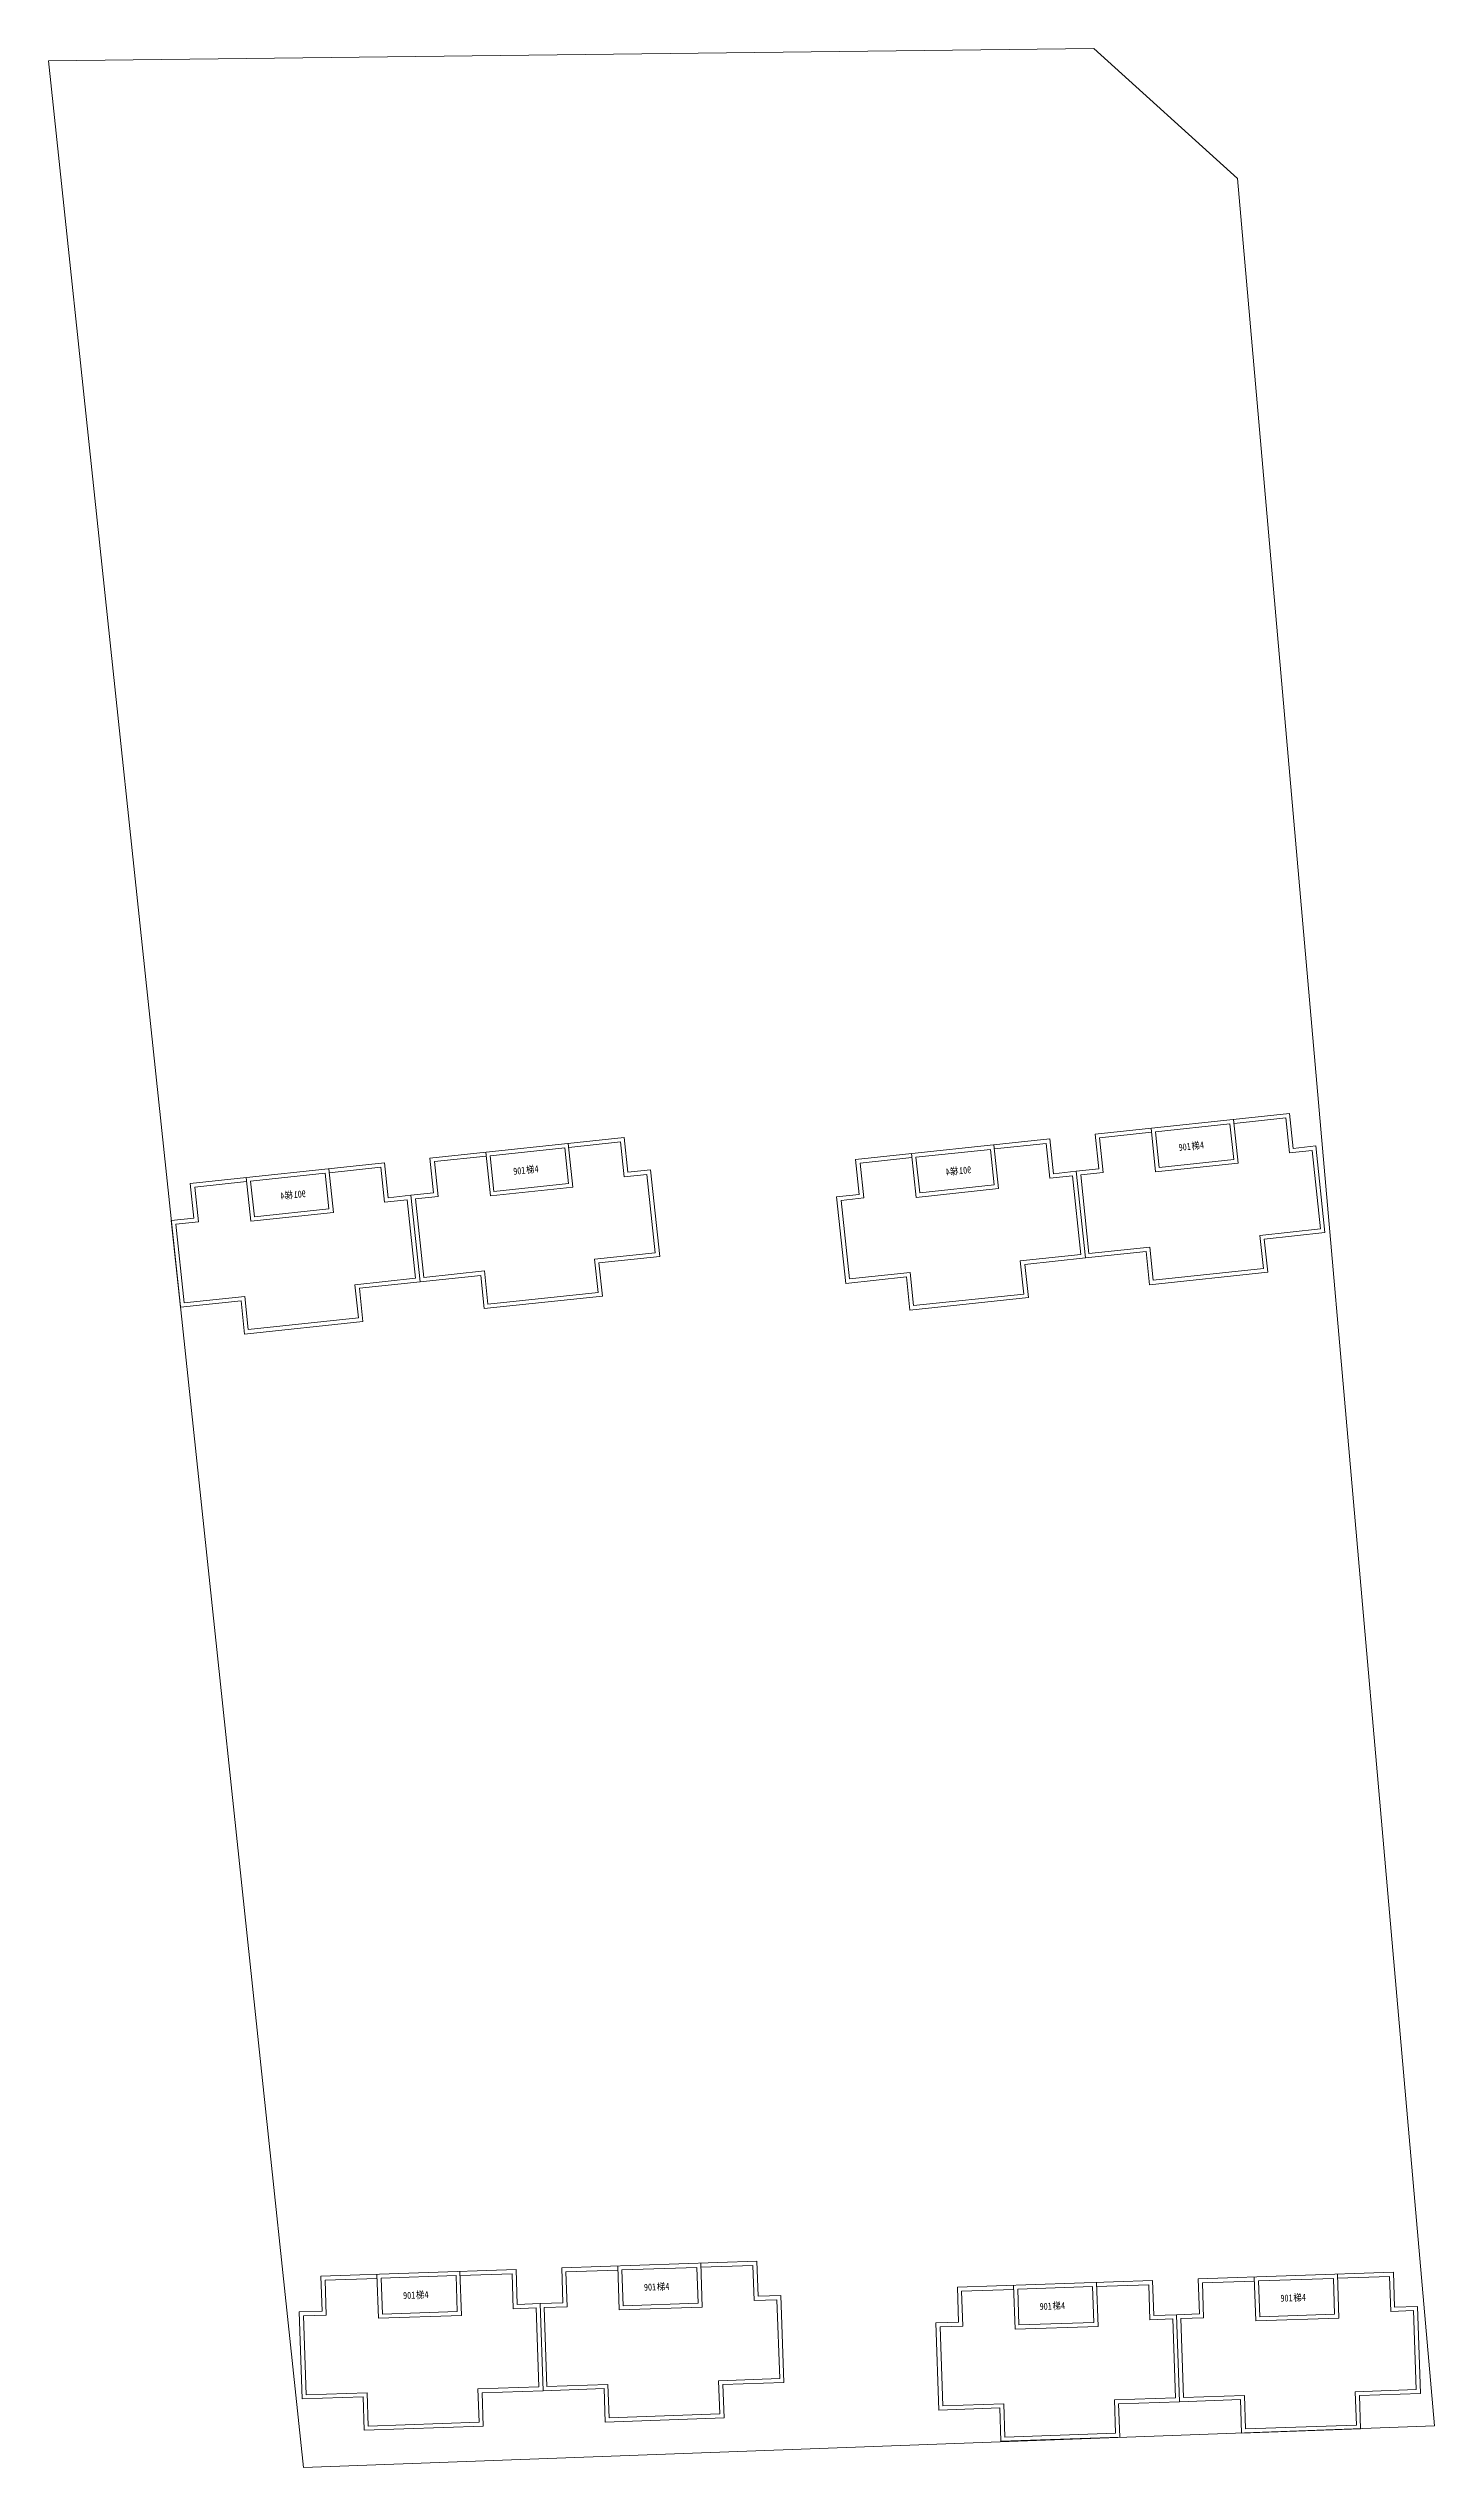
# Model space of a CAD drawing. Extents: x 110900 to 173900, y 7197 to 51694.
# Drawn here: x 119622 to 121325, y 15069 to 18040 of the extents above; entities that cross this region are included whole.
import ezdxf

# ---------------------------------------------------------------- set-up
doc = ezdxf.new("R2010")
doc.units = 0
doc.header["$LTSCALE"] = 1000
doc.header["$MEASUREMENT"] = 0
doc.layers.add('140', color=2, linetype='Continuous', lineweight=5)
doc.layers.add('901T4', color=2, linetype='Continuous', lineweight=5)
doc.styles.add('黑体', font='SIMHEI.TTF', dxfattribs={"width": 0.85, "height": 10})

# ---------------------------------------------------------------- blocks, each defined once
blk = doc.blocks.new('hg')
at = {"layer": '901T4', "color": 0, "linetype": 'ByBlock', "style": '黑体', "width": 0.85}
for s, p in [('901', (63477.1, -17864.65)), ('梯', (63478.68, -17864.6)), ('4', (63479.73, -17864.56))]:
    blk.add_text(s, height=0.859, rotation=1.9639, dxfattribs=at).set_placement(p)

msp = doc.modelspace()

# ---------------------------------------------------------------- linework, layer by layer
at = {"layer": '140', "color": 7}
for p, q in [((120906.2, 18040.1), (119621.9, 18024.7)), ((121082.9, 17880.3), (120906.2, 18040.1)), ((119621.9, 18024.7), (119935.3, 15068.5)), ((121324.9, 15119.7), (121082.9, 17880.3)), ((121146.6, 16731.8), (120907.9, 16706.5)), ((121151.1, 16689), (121146.6, 16731.8)), ((120329.2, 16702.4), (120090.6, 16677.1)), ((120333.8, 16659.6), (120329.2, 16702.4)), ((120907.9, 16706.5), (120912.4, 16663.7)), ((120977.1, 16708.8), (120913.4, 16702)), ((120913.4, 16702), (120917.9, 16659.3)), ((120982.2, 16660), (120976.5, 16713.7)), ((120982, 16709.3), (121073.5, 16719)), ((120986.7, 16665.5), (120982, 16709.3)), ((121073.5, 16719), (121073.5, 16719)), ((121073.5, 16719), (121078.2, 16675.2)), ((121078, 16724.5), (121083.7, 16670.8)), ((121142.1, 16726.3), (121078.5, 16719.5)), ((121146.7, 16683.5), (121142.1, 16726.3)), ((119796.2, 16645.9), (120034.9, 16671.2)), ((120034.9, 16671.2), (120039.4, 16628.4)), ((120090.6, 16677.1), (120095.1, 16634.3)), ((120159.7, 16679.4), (120096.1, 16672.7)), ((120096.1, 16672.7), (120100.6, 16629.9)), ((120164.9, 16630.7), (120159.2, 16684.4)), ((120164.7, 16679.9), (120256.2, 16689.6)), ((120169.3, 16636.2), (120164.7, 16679.9)), ((120256.2, 16689.6), (120256.2, 16689.6)), ((120256.2, 16689.6), (120260.8, 16645.9)), ((120260.6, 16695.1), (120266.3, 16641.4)), ((120324.8, 16696.9), (120261.1, 16690.2)), ((120329.3, 16654.1), (120324.8, 16696.9)), ((120613.6, 16675.3), (120852.2, 16700.6)), ((120618.1, 16632.5), (120613.6, 16675.3)), ((120619.1, 16670.8), (120682.7, 16677.6)), ((120682.2, 16682.5), (120687.9, 16628.8)), ((120779.2, 16687.8), (120687.7, 16678.1)), ((120687.7, 16678.1), (120687.7, 16678.1)), ((120687.7, 16678.1), (120692.3, 16634.3)), ((120783.8, 16644), (120779.2, 16687.8)), ((120789.3, 16639.6), (120783.6, 16693.3)), ((120784.1, 16688.3), (120847.8, 16695.1)), ((120847.8, 16695.1), (120852.3, 16652.3)), ((120852.2, 16700.6), (120856.8, 16657.8)), ((121078.2, 16675.2), (120986.7, 16665.5)), ((121174.5, 16686.5), (121146.7, 16683.5)), ((121179, 16692), (121151.1, 16689)), ((121184.7, 16590), (121174.5, 16686.5)), ((121190.2, 16585.6), (121179, 16692)), ((119800.7, 16603.1), (119796.2, 16645.9)), ((119801.7, 16641.5), (119865.4, 16648.2)), ((119806.2, 16598.7), (119801.7, 16641.5)), ((119864.8, 16653.2), (119870.5, 16599.5)), ((119961.8, 16658.4), (119870.3, 16648.7)), ((119870.3, 16648.7), (119870.3, 16648.7)), ((119870.3, 16648.7), (119875, 16605)), ((119966.5, 16614.7), (119961.8, 16658.4)), ((119972, 16610.2), (119966.3, 16663.9)), ((119966.8, 16659), (120030.4, 16665.7)), ((120030.4, 16665.7), (120035, 16622.9)), ((120266.3, 16641.4), (120164.9, 16630.7)), ((120260.8, 16645.9), (120169.3, 16636.2)), ((120357.2, 16657.1), (120329.3, 16654.1)), ((120361.6, 16662.6), (120333.8, 16659.6)), ((120367.4, 16560.6), (120357.2, 16657.1)), ((120372.9, 16556.2), (120361.6, 16662.6)), ((120623.6, 16628.1), (120619.1, 16670.8)), ((120692.3, 16634.3), (120783.8, 16644)), ((120852.3, 16652.3), (120880.2, 16655.3)), ((120856.8, 16657.8), (120884.6, 16660.8)), ((120880.2, 16655.3), (120890.4, 16558.8)), ((120912.4, 16663.7), (120884.6, 16660.8)), ((120884.6, 16660.8), (120895.9, 16554.4)), ((120884.6, 16660.8), (120895.9, 16554.4)), ((120917.9, 16659.3), (120890.1, 16656.3)), ((120890.1, 16656.3), (120900.3, 16559.9)), ((121083.7, 16670.8), (120982.2, 16660)), ((119875, 16605), (119966.5, 16614.7)), ((120035, 16622.9), (120062.8, 16625.9)), ((120039.4, 16628.4), (120067.3, 16631.4)), ((120062.8, 16625.9), (120073, 16529.4)), ((120095.1, 16634.3), (120067.3, 16631.4)), ((120067.3, 16631.4), (120078.5, 16525)), ((120067.3, 16631.4), (120078.5, 16525)), ((120100.6, 16629.9), (120072.8, 16626.9)), ((120072.8, 16626.9), (120083, 16530.5)), ((120590.2, 16629.6), (120618.1, 16632.5)), ((120601.5, 16523.2), (120590.2, 16629.6)), ((120595.7, 16625.1), (120623.6, 16628.1)), ((120606, 16528.7), (120595.7, 16625.1)), ((120687.9, 16628.8), (120789.3, 16639.6)), ((119772.9, 16600.2), (119800.7, 16603.1)), ((119784.2, 16493.8), (119772.9, 16600.2)), ((119778.4, 16595.7), (119806.2, 16598.7)), ((119788.6, 16499.3), (119778.4, 16595.7)), ((119870.5, 16599.5), (119972, 16610.2)), ((121110.1, 16582.1), (121184.7, 16590)), ((121114.6, 16541.3), (121110.1, 16582.1)), ((121115.6, 16577.6), (121190.2, 16585.6)), ((120292.8, 16552.7), (120367.4, 16560.6)), ((120297.2, 16512), (120292.8, 16552.7)), ((120298.3, 16548.3), (120372.9, 16556.2)), ((120890.4, 16558.8), (120815.8, 16550.9)), ((120895.9, 16554.4), (120821.3, 16546.4)), ((120895.9, 16554.4), (120970.5, 16562.3)), ((120900.3, 16559.9), (120974.9, 16567.8)), ((120970.5, 16562.3), (120974.6, 16521.5)), ((120974.9, 16567.8), (120979.1, 16527)), ((121120.1, 16536.9), (121115.6, 16577.6)), ((120073, 16529.4), (119998.4, 16521.5)), ((120078.5, 16525), (120004, 16517.1)), ((120078.5, 16525), (120153.1, 16532.9)), ((120083, 16530.5), (120157.6, 16538.4)), ((120153.1, 16532.9), (120157.3, 16492.1)), ((120157.6, 16538.4), (120161.8, 16497.6)), ((120302.8, 16507.5), (120298.3, 16548.3)), ((120676.1, 16531.1), (120601.5, 16523.2)), ((120680.6, 16536.6), (120606, 16528.7)), ((120680.3, 16490.3), (120676.1, 16531.1)), ((120684.8, 16495.8), (120680.6, 16536.6)), ((120815.8, 16550.9), (120820.2, 16510.1)), ((120821.3, 16546.4), (120825.8, 16505.7)), ((120974.6, 16521.5), (121120.1, 16536.9)), ((120979.1, 16527), (121114.6, 16541.3)), ((119858.8, 16501.7), (119784.2, 16493.8)), ((119863.2, 16507.2), (119788.6, 16499.3)), ((119862.9, 16460.9), (119858.8, 16501.7)), ((119867.4, 16466.4), (119863.2, 16507.2)), ((119998.4, 16521.5), (120002.9, 16480.8)), ((120004, 16517.1), (120008.4, 16476.3)), ((120157.3, 16492.1), (120302.8, 16507.5)), ((120161.8, 16497.6), (120297.2, 16512)), ((120825.8, 16505.7), (120680.3, 16490.3)), ((120820.2, 16510.1), (120684.8, 16495.8)), ((120008.4, 16476.3), (119862.9, 16460.9)), ((120002.9, 16480.8), (119867.4, 16466.4)), ((120196.5, 15311.9), (119956.6, 15303.6)), ((120027.4, 15252), (120025.6, 15306)), ((120030.8, 15301.2), (120122.7, 15304.3)), ((120122.7, 15304.3), (120122.7, 15304.3)), ((120122.7, 15304.3), (120124.2, 15260.4)), ((120127.5, 15309.5), (120129.4, 15255.5)), ((120191.7, 15306.7), (120127.7, 15304.5)), ((120193.1, 15263.7), (120191.7, 15306.7)), ((120198, 15268.9), (120196.5, 15311.9)), ((120492.3, 15322), (120252.5, 15313.8)), ((120252.5, 15313.8), (120253.9, 15270.8)), ((120321.6, 15311.2), (120257.6, 15309)), ((120257.6, 15309), (120259.1, 15266)), ((120323.3, 15262.2), (120321.4, 15316.1)), ((120326.6, 15311.3), (120418.5, 15314.5)), ((120328.1, 15267.4), (120326.6, 15311.3)), ((120418.5, 15314.5), (120418.5, 15314.5)), ((120418.5, 15314.5), (120420, 15270.5)), ((120423.4, 15319.6), (120425.2, 15265.7)), ((120487.5, 15316.8), (120423.5, 15314.6)), ((120489, 15273.9), (120487.5, 15316.8)), ((120493.8, 15279), (120492.3, 15322)), ((121274.3, 15308.5), (121034.5, 15300.3)), ((121205.4, 15306.1), (121207.2, 15252.1)), ((121275.8, 15265.5), (121274.3, 15308.5)), ((119956.6, 15303.6), (119958.1, 15260.7)), ((120025.8, 15301), (119961.8, 15298.8)), ((119961.8, 15298.8), (119963.3, 15255.8)), ((120032.3, 15257.2), (120030.8, 15301.2)), ((120516.9, 15274.8), (120489, 15273.9)), ((120521.8, 15280), (120493.8, 15279)), ((120520.3, 15177.9), (120516.9, 15274.8)), ((120525.4, 15173.1), (120521.8, 15280)), ((120978.5, 15298.3), (120738.6, 15290.1)), ((120738.6, 15290.1), (120740.1, 15247.1)), ((120807.8, 15287.5), (120743.8, 15285.3)), ((120743.8, 15285.3), (120745.3, 15242.3)), ((120809.4, 15238.5), (120807.6, 15292.5)), ((120812.8, 15287.6), (120904.7, 15290.8)), ((120814.3, 15243.7), (120812.8, 15287.6)), ((120904.7, 15290.8), (120904.7, 15290.8)), ((120904.7, 15290.8), (120906.2, 15246.8)), ((120909.5, 15296), (120911.4, 15242)), ((120973.7, 15293.2), (120909.7, 15291)), ((120975.1, 15250.2), (120973.7, 15293.2)), ((120980, 15255.4), (120978.5, 15298.3)), ((121034.5, 15300.3), (121035.9, 15257.3)), ((121103.6, 15297.6), (121039.6, 15295.4)), ((121039.6, 15295.4), (121041.1, 15252.5)), ((121105.3, 15248.7), (121103.4, 15302.6)), ((121108.6, 15297.8), (121200.5, 15300.9)), ((121110.1, 15253.8), (121108.6, 15297.8)), ((121200.5, 15300.9), (121200.5, 15300.9)), ((121200.5, 15300.9), (121202, 15257)), ((121269.5, 15303.3), (121205.5, 15301.1)), ((121271, 15260.3), (121269.5, 15303.3)), ((119958.1, 15260.7), (119930.1, 15259.7)), ((119930.1, 15259.7), (119933.8, 15152.8)), ((119963.3, 15255.8), (119935.3, 15254.9)), ((119935.3, 15254.9), (119938.6, 15157.9)), ((120129.4, 15255.5), (120027.4, 15252)), ((120124.2, 15260.4), (120032.3, 15257.2)), ((120221.1, 15264.7), (120193.1, 15263.7)), ((120225.9, 15269.9), (120198, 15268.9)), ((120224.4, 15167.7), (120221.1, 15264.7)), ((120253.9, 15270.8), (120225.9, 15269.9)), ((120229.6, 15162.9), (120225.9, 15269.9)), ((120225.9, 15269.9), (120229.6, 15162.9)), ((120259.1, 15266), (120231.1, 15265)), ((120231.1, 15265), (120234.4, 15168.1)), ((120425.2, 15265.7), (120323.3, 15262.2)), ((120420, 15270.5), (120328.1, 15267.4)), ((120740.1, 15247.1), (120712.1, 15246.2)), ((120712.1, 15246.2), (120715.8, 15139.2)), ((120906.2, 15246.8), (120814.3, 15243.7)), ((121003.1, 15251.2), (120975.1, 15250.2)), ((121007.9, 15256.3), (120980, 15255.4)), ((121006.4, 15154.2), (121003.1, 15251.2)), ((121035.9, 15257.3), (121007.9, 15256.3)), ((121011.6, 15149.4), (121007.9, 15256.3)), ((121007.9, 15256.3), (121011.6, 15149.4)), ((121041.1, 15252.5), (121013.1, 15251.5)), ((121013.1, 15251.5), (121016.4, 15154.6)), ((121207.2, 15252.1), (121105.3, 15248.7)), ((121202, 15257), (121110.1, 15253.8)), ((121298.9, 15261.3), (121271, 15260.3)), ((121303.8, 15266.5), (121275.8, 15265.5)), ((121302.3, 15164.4), (121298.9, 15261.3)), ((121307.4, 15159.5), (121303.8, 15266.5)), ((120745.3, 15242.3), (120717.3, 15241.3)), ((120717.3, 15241.3), (120720.6, 15144.4)), ((120911.4, 15242), (120809.4, 15238.5)), ((119938.6, 15157.9), (120013.6, 15160.5)), ((120013.6, 15160.5), (120014.9, 15119.5)), ((120149.5, 15165.2), (120224.4, 15167.7)), ((120151, 15124.2), (120149.5, 15165.2)), ((120154.7, 15160.3), (120229.6, 15162.9)), ((120156.2, 15119.4), (120154.7, 15160.3)), ((120229.6, 15162.9), (120304.6, 15165.5)), ((120234.4, 15168.1), (120309.4, 15170.7)), ((120304.6, 15165.5), (120305.8, 15124.5)), ((120309.4, 15170.7), (120310.7, 15129.7)), ((120445.3, 15175.3), (120520.3, 15177.9)), ((120446.8, 15134.4), (120445.3, 15175.3)), ((120450.5, 15170.5), (120525.4, 15173.1)), ((120452, 15129.5), (120450.5, 15170.5)), ((121016.4, 15154.6), (121091.4, 15157.1)), ((121091.4, 15157.1), (121092.7, 15116.2)), ((121227.3, 15161.8), (121302.3, 15164.4)), ((121228.8, 15120.8), (121227.3, 15161.8)), ((121232.5, 15157), (121307.4, 15159.5)), ((121234, 15116), (121232.5, 15157)), ((119933.8, 15152.8), (120008.7, 15155.3)), ((120008.7, 15155.3), (120010, 15114.4)), ((120305.8, 15124.5), (120452, 15129.5)), ((120310.7, 15129.7), (120446.8, 15134.4)), ((120715.8, 15139.2), (120790.7, 15141.8)), ((120720.6, 15144.4), (120795.6, 15147)), ((120790.7, 15141.8), (120792, 15100.8)), ((120795.6, 15147), (120796.9, 15106)), ((120931.5, 15151.6), (121006.4, 15154.2)), ((120933, 15110.7), (120931.5, 15151.6)), ((120936.7, 15146.8), (121011.6, 15149.4)), ((120938.2, 15105.9), (120936.7, 15146.8)), ((121011.6, 15149.4), (121086.6, 15152)), ((121086.6, 15152), (121087.8, 15111)), ((119935.3, 15068.5), (121324.9, 15119.7)), ((120010, 15114.4), (120156.2, 15119.4)), ((120014.9, 15119.5), (120151, 15124.2)), ((120792, 15100.8), (120938.2, 15105.9)), ((120796.9, 15106), (120933, 15110.7)), ((121087.8, 15111), (121234, 15116)), ((121092.7, 15116.2), (121228.8, 15120.8))]:
    msp.add_line(p, q, dxfattribs=at)

# ---------------------------------------------------------------- block references
at = {"layer": '140', "color": 7, "yscale": 10.00000000931323, "zscale": 10}
for p, xscale, rotation in [((-525351.3, 147317.7), 10.0000000092915, 4.29267192941), ((-526168.7, 147288.4), 10.0000000092915, 4.29267192941), ((-515351.5, 191638.3), 10.00000000928222, 0.2060396729196615), ((-515055.6, 191648.4), 10.00000000926924, 0.2060396522424646), ((-514273.6, 191634.9), 10.00000000926924, 0.2060396522424646), ((-514569.5, 191624.8), 10.00000000928222, 0.2060396729196615)]:
    msp.add_blockref('hg', p, dxfattribs=dict(at, xscale=xscale, rotation=rotation))
at = {"layer": '140', "color": 7, "extrusion": (0, 0, -1), "xscale": 10.00000000931069, "yscale": 10.00000000931323, "zscale": -10, "rotation": 352.1915258152902}
for p in [(-725369.9, 279890.1), (-724552.5, 279860.7)]:
    msp.add_blockref('hg', p, dxfattribs=at)

doc.saveas('drawing.dxf')
